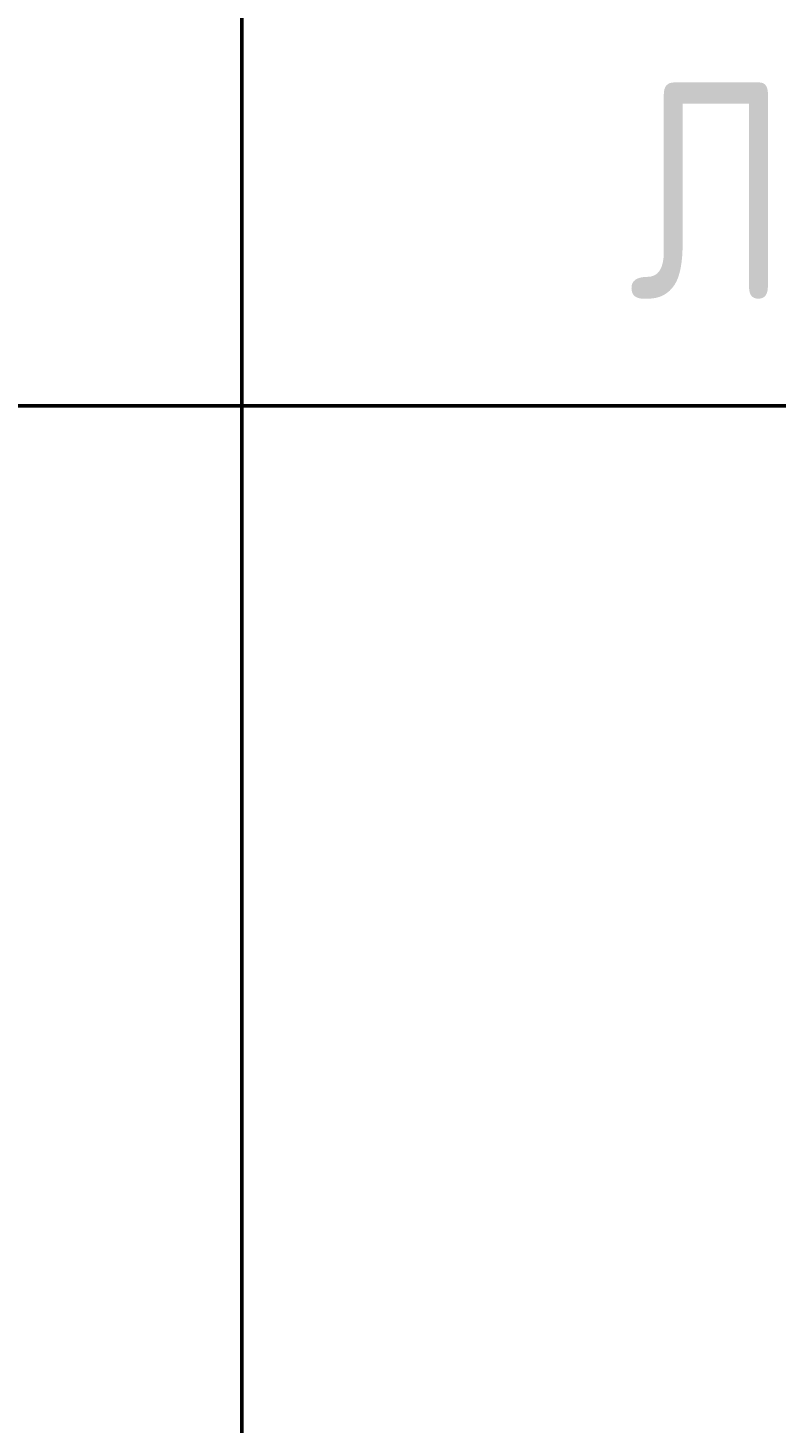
# Model space of a CAD drawing. Header units: millimetres. Extents: x -1036 to 3564, y -90 to 586.
# Drawn here: x 2339.53 to 2348.17, y 8.26 to 24.36 of the extents above; entities that cross this region are included whole.
import ezdxf

# ---------------------------------------------------------------- set-up
doc = ezdxf.new("R2010")
doc.units = ezdxf.units.MM
doc.styles.add('Gost_type_A', font='GOST_0.TTF')

# ---------------------------------------------------------------- blocks, each defined once
blk = doc.blocks.new('Штамп большой нижний')
at = {"lineweight": 50}
for points in [[(-120, 40), (-50, 40), (-50, 15), (-120, 15)], [(-50, 19.974), (-30, 19.974), (-30, 15), (-50, 15)], [(-120, 15), (-50, 15), (-50, 0), (-120, 0)], [(-50, 15), (0, 15), (0, 0), (-50, 0)]]:
    blk.add_lwpolyline(points, close=True, dxfattribs=at)
at = {"insert": (-42.5, 17.487), "char_height": 2.5, "width": 15, "attachment_point": 5, "style": 'Gost_type_A'}
blk.add_mtext('Лист', dxfattribs=at)

msp = doc.modelspace()

# ---------------------------------------------------------------- block references
msp.add_blockref('Штамп большой нижний', (2392, 5))

doc.saveas('drawing.dxf')
